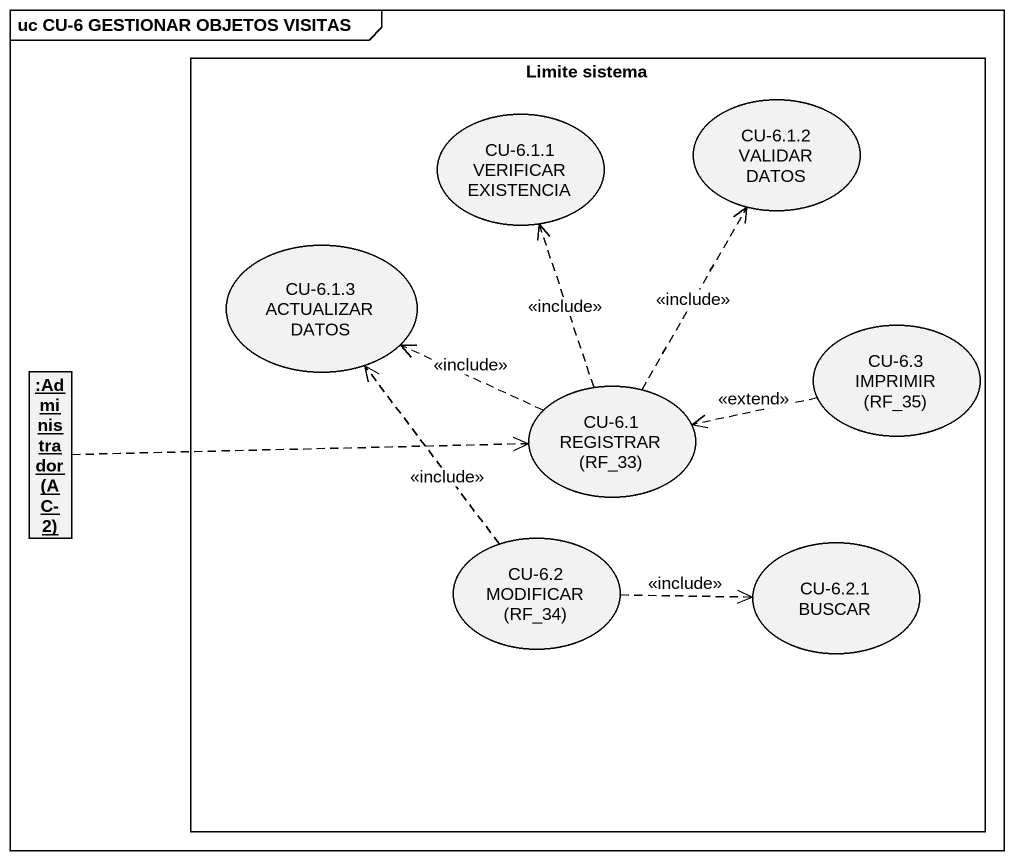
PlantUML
@startuml
mainframe uc CU-6 GESTIONAR OBJETOS VISITAS
allowmixing
hide circle
hide empty members
rectangle "Limite sistema" as Limite_sistema {
  usecase "CU-6.1.1 VERIFICAR EXISTENCIA" as CU_6_1_1_VERIFICAR
  usecase "CU-6.1.2 VALIDAR DATOS" as CU_6_1_2_VALIDAR_DATOS
  usecase "CU-6.1.3 ACTUALIZAR DATOS" as CU_6_1_3_ACTUALIZAR_DATOS
  usecase "CU-6.3 IMPRIMIR (RF_35)" as CU_6_3_IMPRIMIR_RF_35
  usecase "CU-6.1 REGISTRAR (RF_33)" as CU_6_1_REGISTRAR_RF_33
  usecase "CU-6.2 MODIFICAR (RF_34)" as CU_6_2_MODIFICAR_RF_34
  usecase "CU-6.2.1 BUSCAR" as CU_6_2_1_BUSCAR
}
object ":Administrador (AC-2)" as Administrador_AC_2
CU_6_3_IMPRIMIR_RF_35 .left.> CU_6_1_REGISTRAR_RF_33 : <<extend>>
Administrador_AC_2 .right.> CU_6_1_REGISTRAR_RF_33
CU_6_1_REGISTRAR_RF_33 .up.> CU_6_1_1_VERIFICAR : <<include>>
CU_6_1_REGISTRAR_RF_33 .up.> CU_6_1_2_VALIDAR_DATOS : <<include>>
CU_6_1_REGISTRAR_RF_33 .left.> CU_6_1_3_ACTUALIZAR_DATOS : <<include>>
CU_6_2_MODIFICAR_RF_34 .up.> CU_6_1_3_ACTUALIZAR_DATOS : <<include>>
CU_6_2_MODIFICAR_RF_34 .right.> CU_6_2_1_BUSCAR : <<include>>
@enduml
